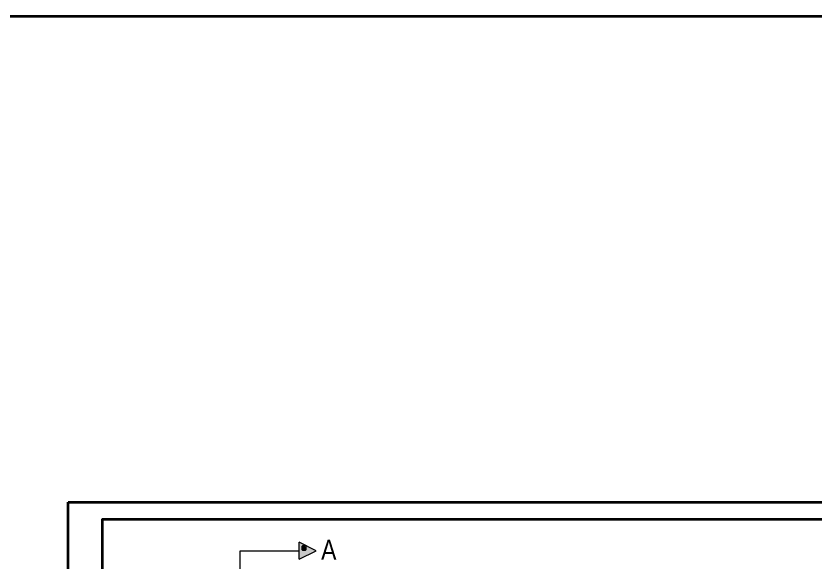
# Model space of a CAD drawing. Header units: inches. Extents: x 352731 to 371558, y -52658 to -39161.
# Drawn here: x 357970 to 358529, y -42071 to -41688 of the extents above; entities that cross this region are included whole.
import ezdxf

# ---------------------------------------------------------------- set-up
doc = ezdxf.new("R2010")
doc.units = ezdxf.units.IN
doc.header["$LTSCALE"] = 2
doc.header["$MEASUREMENT"] = 0
doc.layers.get('0').update_dxf_attribs({"linetype": 'CONTINUOUS'})
doc.layers.add('door', color=20, linetype='CONTINUOUS', lineweight=35)
doc.layers.add('Normal Wall', color=7, linetype='CONTINUOUS', lineweight=35, true_color=0xffaf89)
doc.styles.get("Standard").update_dxf_attribs({"font": 'ARIALN.TTF'})

msp = doc.modelspace()

# ---------------------------------------------------------------- hatches: boundary and pattern name
at = {"linetype": 'ByBlock', "lineweight": 5}
msp.add_hatch(color=7, dxfattribs=at).paths.add_polyline_path([(358179.76, -42062.18), (358167.76, -42068.18), (358167.76, -42056.18)])

# ---------------------------------------------------------------- linework, layer by layer
at = {"color": 7, "linetype": 'ByBlock', "lineweight": 5}
for p, q in [((358167.76, -42068.18), (358167.76, -42056.18)), ((358179.76, -42062.18), (358167.76, -42056.18)), ((358126.59, -42479.09), (358126.59, -42062.18)), ((358126.59, -42062.18), (358167.76, -42062.18)), ((358167.76, -42068.18), (358179.76, -42062.18))]:
    msp.add_line(p, q, dxfattribs=at)
at = {"layer": 'door', "color": 3, "ltscale": 0.5}
msp.add_lwpolyline([(356345.1, -41688.11), (361739.07, -41688.11), (361739.07, -43791.56), (356345.1, -43791.56)], close=True, dxfattribs=at)
at = {"layer": 'door', "ltscale": 0.5}
msp.add_lwpolyline([(358172.15, -42059.32), (358170.15, -42059.32), (358170.15, -42061.32), (358172.15, -42061.32)], close=True, dxfattribs=at)
at = {"layer": 'Normal Wall'}
for points in [[(358006.11, -42028.34), (359064.12, -42028.34), (359064.12, -42778.86), (358006.11, -42778.86)], [(358006.11, -42028.34), (359064.12, -42028.34), (359064.12, -42778.86), (358006.11, -42778.86)], [(359052.21, -42040.24), (358029.93, -42040.24), (358029.93, -42766.96), (359052.21, -42766.96)], [(359052.21, -42040.24), (358029.93, -42040.24), (358029.93, -42766.96), (359052.21, -42766.96)]]:
    msp.add_lwpolyline(points, close=True, dxfattribs=at)

# ---------------------------------------------------------------- texts
at = {"color": 7, "linetype": 'ByBlock', "lineweight": 5, "insert": (358193.86, -42054.56), "char_height": 14, "width": 26.5803, "attachment_point": 3}
msp.add_mtext('A', dxfattribs=at)

doc.saveas('drawing.dxf')
